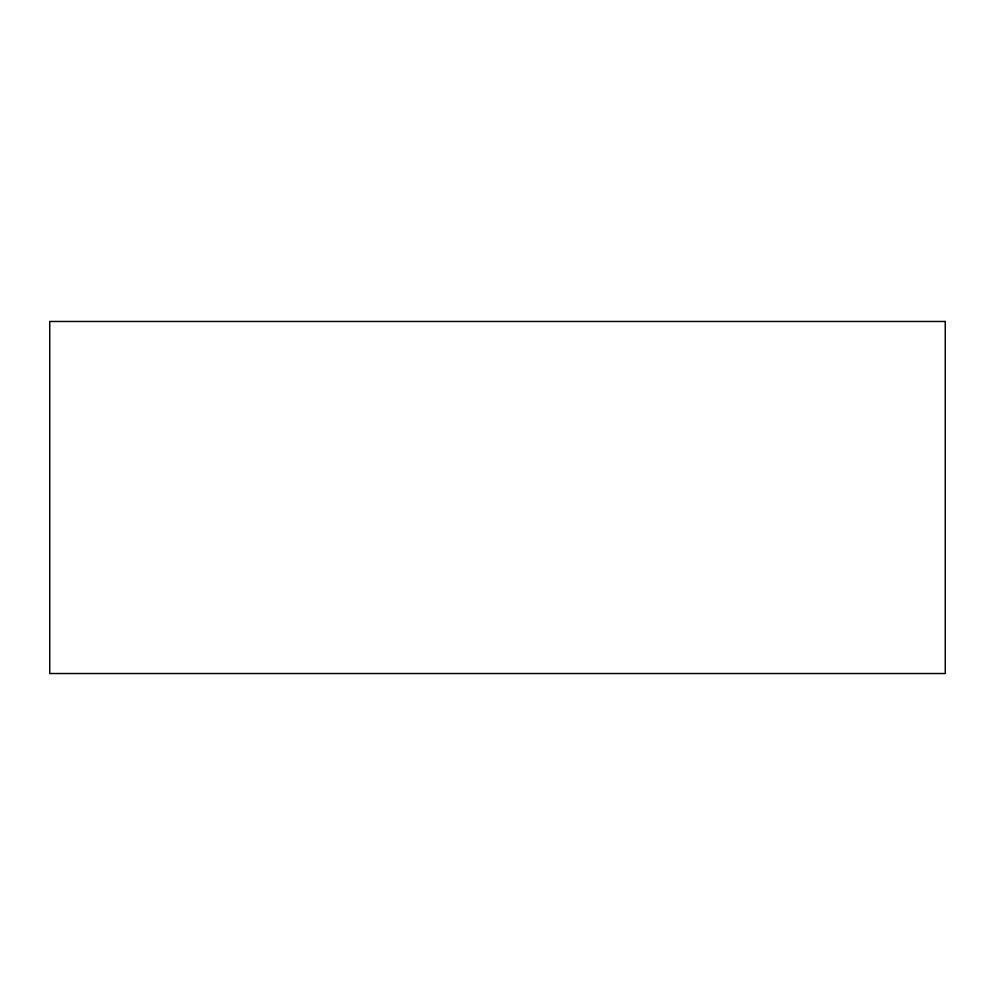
<?xml version="1.0" encoding="UTF-8"?>
<svg xmlns="http://www.w3.org/2000/svg" width="995" height="995" viewBox="0 0 995 995"><rect width="100%" height="100%" fill="white"/><g stroke="black" fill="none" stroke-linecap="round" stroke-linejoin="round"><path stroke-width="1.49" d="M945.25 321.472L49.75 321.472L49.75 673.528L945.25 673.528L945.25 321.472"/></g></svg>
